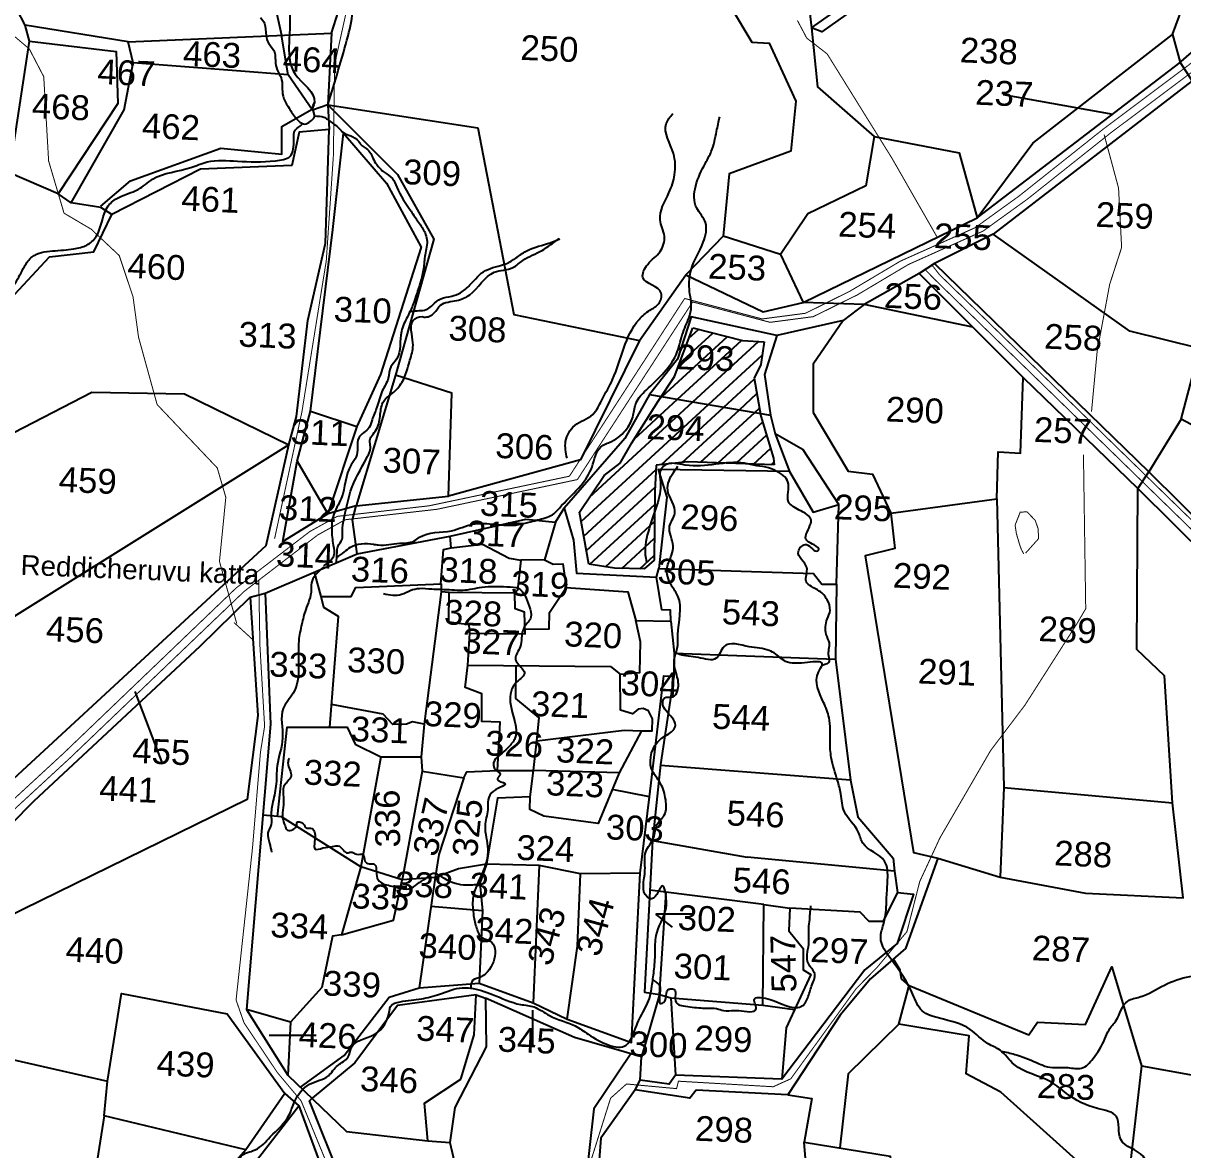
# Model space of a CAD drawing. Header units: feet. Extents: x 791111 to 796227, y 1559709 to 1567976.
# Drawn here: x 792206 to 793372, y 1564862 to 1565995 of the extents above; entities that cross this region are included whole.
import ezdxf
from ezdxf.enums import TextEntityAlignment as Align

# ---------------------------------------------------------------- set-up
doc = ezdxf.new("R2010")
doc.units = ezdxf.units.FT
doc.header["$LTSCALE"] = 15
doc.header["$MEASUREMENT"] = 0
doc.linetypes.add('HIDDEN2', pattern=[0.1875, 0.125, -0.0625])
for name, color, linetype in [('PLOT', 7, 'Continuous'), ('PLOT NO', 7, 'Continuous'), ('ROADS', 6, 'Continuous'), ('TANKS-STREAM', 4, 'Continuous'), ('TEXT', 1, 'Continuous'), ('text2', 7, 'Continuous')]:
    doc.layers.add(name, color=color, linetype=linetype)
doc.styles.get("Standard").update_dxf_attribs({"font": 'arial.ttf'})
doc.linetypes.add('DOTS', pattern='A,1e-06,-3,["●",Standard,S=3,R=0,X=-1.25,Y=-1.25],-3', length=6.000001)
pattern_1 = [(42.62810166, (-62216.426, 37705.838), (-8.44596233, 9.17587836), [])]

msp = doc.modelspace()

# ---------------------------------------------------------------- hatches: boundary and pattern name
at = {"layer": 'TANKS-STREAM', "lineweight": -2}
h = msp.add_hatch(dxfattribs=at)
h.set_pattern_fill('ANSI31', color=256, scale=99.769662, angle=-2.3719, style=0)
h.set_pattern_definition(pattern_1)
h.paths.add_polyline_path([(792947.2, 1565602.8), (792941, 1565638), (792947.6, 1565651.9), (792951.1, 1565674.6), (792929.2, 1565675.9), (792879.3, 1565688.7), (792860.9, 1565639.7), (792847.5, 1565619.7)])
h = msp.add_hatch(dxfattribs=at)
h.set_pattern_fill('ANSI31', color=256, scale=99.769662, angle=-2.3719, style=0)
h.set_pattern_definition(pattern_1)
edge = h.paths.add_edge_path()
edge.add_line((792841.1, 1565524.4), (792842.6, 1565550.6))
edge.add_line((792842.6, 1565550.6), (792853.8, 1565551.8))
edge.add_spline(control_points=[(792853.8, 1565551.8), (792853.9, 1565551.8), (792854, 1565551.9), (792854.1, 1565551.9)], knot_values=[370.323112, 370.323112, 370.323112, 370.323112, 370.71138, 370.71138, 370.71138, 370.71138], degree=3, periodic=0)
edge.add_spline(control_points=[(792854.1, 1565551.9), (792854.4, 1565552), (792854.7, 1565552.1), (792855, 1565552.1)], knot_values=[369.387477, 369.387477, 369.387477, 369.387477, 370.323112, 370.323112, 370.323112, 370.323112], degree=3, periodic=0)
edge.add_spline(control_points=[(792855, 1565552.1), (792855.3, 1565552.2), (792855.6, 1565552.2), (792855.9, 1565552.3)], knot_values=[368.467844, 368.467844, 368.467844, 368.467844, 369.387477, 369.387477, 369.387477, 369.387477], degree=3, periodic=0)
edge.add_spline(control_points=[(792855.9, 1565552.3), (792856.1, 1565552.3), (792856.4, 1565552.4), (792856.7, 1565552.4)], knot_values=[367.531423, 367.531423, 367.531423, 367.531423, 368.467844, 368.467844, 368.467844, 368.467844], degree=3, periodic=0)
edge.add_spline(control_points=[(792856.7, 1565552.4), (792857.5, 1565552.5), (792858.3, 1565552.5), (792859, 1565552.5)], knot_values=[365.207232, 365.207232, 365.207232, 365.207232, 367.531423, 367.531423, 367.531423, 367.531423], degree=3, periodic=0)
edge.add_spline(control_points=[(792859, 1565552.5), (792859.4, 1565552.5), (792859.7, 1565552.5), (792860.1, 1565552.5)], knot_values=[364.181512, 364.181512, 364.181512, 364.181512, 365.207232, 365.207232, 365.207232, 365.207232], degree=3, periodic=0)
edge.add_line((792860.1, 1565552.5), (792874.2, 1565554))
edge.add_line((792874.2, 1565554), (792911, 1565552.7))
edge.add_spline(control_points=[(792911, 1565552.7), (792912.4, 1565552.8), (792913.9, 1565553), (792915.4, 1565553.1)], knot_values=[309.836848, 309.836848, 309.836848, 309.836848, 314.421191, 314.421191, 314.421191, 314.421191], degree=3, periodic=0)
edge.add_spline(control_points=[(792915.4, 1565553.1), (792917.2, 1565553.2), (792919, 1565553.3), (792920.9, 1565553.3)], knot_values=[304.211392, 304.211392, 304.211392, 304.211392, 309.836848, 309.836848, 309.836848, 309.836848], degree=3, periodic=0)
edge.add_spline(control_points=[(792920.9, 1565553.3), (792922, 1565553.3), (792923.1, 1565553.3), (792924.3, 1565553.3)], knot_values=[300.688526, 300.688526, 300.688526, 300.688526, 304.211392, 304.211392, 304.211392, 304.211392], degree=3, periodic=0)
edge.add_spline(control_points=[(792924.3, 1565553.3), (792925.5, 1565553.2), (792926.7, 1565553.2), (792928, 1565553)], knot_values=[296.838494, 296.838494, 296.838494, 296.838494, 300.688526, 300.688526, 300.688526, 300.688526], degree=3, periodic=0)
edge.add_spline(control_points=[(792928, 1565553), (792929.1, 1565552.9), (792930.7, 1565552.7), (792932.3, 1565552.4), (792932.9, 1565552.3)], knot_values=[291.779407, 291.779407, 291.779407, 291.779407, 295.111895, 296.838494, 296.838494, 296.838494, 296.838494], degree=3, periodic=0)
edge.add_spline(control_points=[(792932.9, 1565552.3), (792933.8, 1565552.2), (792934.8, 1565552), (792935.8, 1565551.8)], knot_values=[288.794371, 288.794371, 288.794371, 288.794371, 291.779407, 291.779407, 291.779407, 291.779407], degree=3, periodic=0)
edge.add_line((792935.8, 1565551.8), (792961.1, 1565550.8))
edge.add_line((792961.1, 1565550.8), (792960.5, 1565557.7))
edge.add_line((792960.5, 1565557.7), (792947.6, 1565600))
edge.add_line((792947.6, 1565600), (792947.2, 1565602.8))
edge.add_line((792947.2, 1565602.8), (792847.5, 1565619.7))
edge.add_line((792847.5, 1565619.7), (792844.3, 1565615))
edge.add_line((792844.3, 1565615), (792818, 1565573.1))
edge.add_line((792818, 1565573.1), (792806.4, 1565552.5))
edge.add_line((792806.4, 1565552.5), (792790, 1565540.2))
edge.add_line((792790, 1565540.2), (792765.2, 1565503.4))
edge.add_line((792765.2, 1565503.4), (792774.7, 1565451.1))
edge.add_line((792774.7, 1565451.1), (792800.4, 1565447))
edge.add_line((792800.4, 1565447), (792830.5, 1565446.2))
edge.add_line((792830.5, 1565446.2), (792840.3, 1565454.9))
edge.add_line((792840.3, 1565454.9), (792841.1, 1565524.4))

# ---------------------------------------------------------------- linework, layer by layer
at = {"layer": 'PLOT', "lineweight": -2}
for points in [[(792111.3, 1565654.1), (792153.7, 1565675.6), (792232.4, 1565760.1), (792276.9, 1565765.1), (792295, 1565802.8), (792284, 1565809.9), (792254.3, 1565814.5), (792241.2, 1565823.7), (792192.3, 1565844.7), (792212.2, 1565977), (792207.9, 1565993.2), (792191, 1566025.6), (792177.4, 1566191.2), (792238.8, 1566185.9), (792239.4, 1566200.4), (792191.2, 1566215.6), (792155, 1566206.4), (792125.5, 1566296.1), (792125.3, 1566380.5), (792183.7, 1566446.9)], [(793368.1, 1565954.7), (793534.5, 1566099.9), (793645.1, 1566199.2), (793552.6, 1566209.5)], [(792922.6, 1566193.5), (792918.1, 1566010.5), (792938.5, 1565976.3), (792956.1, 1565975.2), (792983, 1565916.8), (792978, 1565866.4), (792915.9, 1565843.7), (792909.7, 1565781), (792872.1, 1565742)], [(792401.2, 1566168.3), (792431.9, 1566115.5), (792444.4, 1566078.4), (792465.6, 1565983.1)], [(792975.6, 1566149.2), (792976.3, 1566064.7), (792990, 1566064.9), (792998.7, 1565990.7), (793100.8, 1566062.8), (793153.6, 1566104), (793149.1, 1566141.3)], [(792516, 1565985.2), (792551.1, 1566096.3), (792528.7, 1566079.4), (792444.4, 1566078.4)], [(793361.8, 1565983.7), (793371.7, 1566011.1), (793353, 1566099.4), (793124.1, 1566068.3), (793009, 1565986.5), (792998.7, 1565990.7)], [(792254.3, 1565814.5), (792307.6, 1565907.9), (792316.5, 1565955.2), (792311.5, 1565976.5), (792207.9, 1565993.2)], [(792998.7, 1565990.7), (793004.7, 1565931.3), (793061.5, 1565881.2), (793147, 1565864.7), (793165.3, 1565799.3)], [(792311.5, 1565976.5), (792516, 1565985.2), (792512.2, 1565913), (792513.7, 1565888.4)], [(792472.3, 1565943.4), (792465.6, 1565983.1)], [(793165.3, 1565799.3), (793221.2, 1565874.5), (793361.8, 1565983.7), (793369.4, 1565955.7)], [(792212.2, 1565977), (792299.3, 1565966.7), (792301, 1565914.4), (792241.2, 1565823.7)], [(792512.2, 1565913), (792496.9, 1565907.7), (792472.3, 1565943.4), (792316.5, 1565955.2)], [(792825.7, 1565675.9), (792872.1, 1565742), (792950.1, 1565705), (792990.3, 1565714.2), (793165.3, 1565799.3), (793369.4, 1565955.7), (793381.4, 1565937.4)], [(793381.4, 1565937.4), (793181.2, 1565783.1), (793122.3, 1565753.4), (793338, 1565543.9), (793495.3, 1565388), (793587.2, 1565299.1), (793691.5, 1565190.2), (793718.7, 1565162.6), (793879.4, 1565004.4), (793930.9, 1564957.6), (793937.9, 1565006.7), (793718.7, 1565162.6), (793784, 1565345.8), (793891.4, 1565194), (793906.6, 1565135), (793937.9, 1565006.7)], [(792283.9, 1565811.3), (792314, 1565836.8), (792404.7, 1565869.4), (792466, 1565863.5), (792466, 1565891.4), (792495.8, 1565908.3)], [(792512.2, 1565913), (792663, 1565889.9), (792699.2, 1565702.2), (792825.7, 1565675.9), (792766.3, 1565556.1), (792633.7, 1565519.3), (792637, 1565623.1), (792580.3, 1565641), (792540.6, 1565509.7), (792633.7, 1565519.3)], [(792512.2, 1565913), (792582.2, 1565842.9), (792618.7, 1565777.9), (792580.3, 1565641)], [(792143.1, 1565186.6), (792394.5, 1565418.5), (792450.2, 1565469.7), (792472.9, 1565571), (792480.7, 1565599.5), (792492.2, 1565696.1), (792509.9, 1565774.1), (792513.7, 1565888.4), (792483.4, 1565885.5), (792476.1, 1565852), (792384.2, 1565848.5), (792295, 1565802.8)], [(792494.7, 1565604.9), (792517.4, 1565787.7), (792528.1, 1565884.5), (792571.3, 1565834.2), (792606, 1565769.8), (792565.3, 1565641.7), (792541.5, 1565589.6)], [(793061.5, 1565881.2), (793053.3, 1565831.7), (792994.9, 1565803.6), (792967.3, 1565762.7), (792909.7, 1565781)], [(793370.2, 1565596.8), (793389, 1565667.9), (793318.8, 1565685.4), (793181.2, 1565783.1)], [(792967.3, 1565762.7), (792990.3, 1565714.2)], [(793122.3, 1565753.4), (793107, 1565743.5), (793051.7, 1565712.2), (792990.3, 1565714.2)], [(793107, 1565743.5), (793161, 1565689.4), (793051.7, 1565712.2)], [(793051.7, 1565712.2), (793030.5, 1565696), (793000.4, 1565652.2), (793000.4, 1565603.5), (793035.5, 1565544.5), (793060, 1565541.5), (793078.5, 1565502.2), (793185.1, 1565516.9), (793186.4, 1565564), (793208.8, 1565562.8), (793211.6, 1565638.8), (793161, 1565689.4)], [(792963.9, 1565681.1), (792877.7, 1565699.7), (792863.9, 1565657.4), (792835.7, 1565621.7), (792957.5, 1565601)], [(793030.5, 1565696), (792963.9, 1565681.1), (792951.3, 1565641.9), (792957.5, 1565601), (792962, 1565582), (792976.5, 1565544.3), (793000.3, 1565503.4), (793026.2, 1565511.1), (792990.3, 1565566), (792962, 1565582)], [(793211.6, 1565638.8), (793326.7, 1565527.2), (793575.8, 1565280.2), (793718.3, 1565133.3), (793910.3, 1564955.3), (793924.7, 1564921.9), (793930.9, 1564957.6)], [(792176.7, 1565573.5), (792274.9, 1565624), (792368, 1565622.4), (792472.9, 1565571), (792164.3, 1565378.4)], [(792835.7, 1565621.7), (792810.9, 1565577.4), (792750, 1565507.4), (792759.2, 1565475.2), (792762.3, 1565442), (792842.7, 1565437.9), (792845, 1565446.5), (793000.6, 1565441.6), (793008.9, 1565431), (793023.9, 1565430.8), (793026.2, 1565511.1)], [(792481.5, 1565554.6), (792494.7, 1565604.9), (792541.5, 1565589.6), (792512.3, 1565501.5)], [(793596.2, 1565476.2), (793370.2, 1565596.8), (793338, 1565543.9)], [(792540.6, 1565509.7), (792512.3, 1565501.5), (792466.9, 1565473.7), (792481.5, 1565554.6), (792512.3, 1565501.5)], [(792976.5, 1565544.3), (792844.5, 1565546.4), (792853, 1565518.5), (792845, 1565446.5)], [(793125.8, 1565155.1), (793188.5, 1565136.2), (793274, 1565120.1), (793372.4, 1565115.2), (793361.8, 1565211), (793353.7, 1565338.7), (793325.8, 1565365.1), (793326.7, 1565527.2), (793338, 1565543.9)], [(793185.1, 1565516.9), (793192.2, 1565226.3), (793361.8, 1565211)], [(792449.4, 1565421.7), (792541.6, 1565461.4), (792537, 1565495.7), (792540.6, 1565509.7)], [(792541.6, 1565461.4), (792635.3, 1565479.1), (792711.3, 1565496.2), (792741.3, 1565493.2), (792750, 1565507.4)], [(793078.5, 1565502.2), (793082.5, 1565466.9), (793052.7, 1565459.3), (793101.2, 1565160.9), (793125.8, 1565155.1), (793093.3, 1565064.5), (793058.1, 1565033.8), (793027.6, 1564997.4), (792974.7, 1564917.2), (792882.8, 1564921.8), (792876.3, 1564913.8), (792821.2, 1564922.2), (792826.5, 1564931.8)], [(792741.3, 1565493.2), (792730.3, 1565455.4), (792706.2, 1565455.1)], [(792626, 1565431.3), (792628.7, 1565465.8), (792636.3, 1565467.5), (792635.3, 1565479.1)], [(792636.3, 1565467.5), (792667.8, 1565471.3), (792694.5, 1565456.9), (792706.2, 1565455.1), (792703.1, 1565425), (792700.3, 1565421.9), (792634.3, 1565422.5)], [(792730.3, 1565455.4), (792738.8, 1565451.1), (792748.6, 1565451.2), (792751.8, 1565427.5), (792813.9, 1565423.3), (792821.9, 1565394.3), (792857.1, 1565393.8), (792856.8, 1565404.8), (792848, 1565405), (792842.7, 1565437.9)], [(792461.6, 1565197.3), (792471.4, 1565287.1), (792514.2, 1565287.2), (792523.1, 1565398.5), (792508.4, 1565407.3), (792505.4, 1565418.6), (792498.9, 1565443)], [(792505.4, 1565418.6), (792535.7, 1565418.5), (792540.5, 1565427.6), (792626.2, 1565431.3), (792626.3, 1565423.1)], [(793023.9, 1565430.8), (793022.9, 1565355.6), (793037.7, 1565233.6), (793045.2, 1565196.9), (793080.8, 1565155.3), (793082.2, 1565142.3), (793085.2, 1565120.8), (793101.2, 1565118.9), (793084.8, 1565069.5), (793052.1, 1565043), (792968.8, 1564933.1), (792861.8, 1564937), (792855.4, 1564928), (792826.5, 1564931.8), (792827.6, 1564955.4)], [(792434.1, 1565417.8), (792441.9, 1565298.7), (792431.2, 1565214.3), (792136.1, 1565069.9), (792145.6, 1565140.7)], [(792145.6, 1565140.7), (792216.9, 1565213.1), (792383.8, 1565368.5), (792434.1, 1565417.8), (792449.4, 1565421.7), (792454.6, 1565290.1), (792430.6, 1565003.1), (792472.2, 1564937.1), (792530.9, 1564880.3), (792612.9, 1564870.8), (792634.8, 1564869.1), (792640.7, 1564844.9)], [(792649.1, 1565236), (792652.1, 1565242), (792683, 1565243.3), (792685.5, 1565292.2), (792667.1, 1565292.6), (792667.1, 1565320.7), (792650.4, 1565327), (792653.2, 1565349.3), (792655.1, 1565381.7), (792654.5, 1565389.9), (792634, 1565392.6), (792634.3, 1565422.5), (792626.3, 1565423.1), (792609.2, 1565290), (792597.3, 1565292.5), (792591.3, 1565289.9), (792577.5, 1565289.6), (792567.8, 1565300), (792516, 1565310)], [(792655.1, 1565381.7), (792710.6, 1565380.9), (792710, 1565402.8), (792700.6, 1565406.2), (792700.3, 1565421.9)], [(792710.5, 1565385.5), (792734.7, 1565385.9), (792735.2, 1565402.3), (792751.8, 1565427.5)], [(792653.2, 1565349.3), (792796.4, 1565348), (792806.2, 1565340.4), (792825.9, 1565341.9), (792826.7, 1565372.9), (792821.9, 1565394.3)], [(792857.1, 1565393.8), (792860.6, 1565361.6), (792860.3, 1565338.2)], [(792860.6, 1565361.6), (793022.9, 1565355.6)], [(792683, 1565243.3), (792719.1, 1565243.6), (792722.3, 1565273.4), (792724.8, 1565296.4), (792701.4, 1565315.8), (792701.7, 1565348.9)], [(792835.8, 1565217), (792850.2, 1565338.6), (792860.3, 1565338.2), (792846.9, 1565249.5), (792838.9, 1565172.9), (792830.6, 1565020.6), (792845.7, 1565018.2), (792827.6, 1564955.4), (792760.3, 1564975), (792670.7, 1565014.3), (792671.4, 1564965.5), (792639.9, 1564904.6), (792634.8, 1564869.1)], [(792722.3, 1565273.4), (792810.4, 1565283.9), (792827.6, 1565283.2), (792838.5, 1565283.5), (792838.6, 1565295.4), (792834.8, 1565303.4), (792829.3, 1565305.9), (792824.5, 1565305.2), (792818.6, 1565300.6), (792806.5, 1565304.1), (792806.2, 1565340.4)], [(792318.2, 1565322.8), (792346.1, 1565249.7)], [(792609.2, 1565290), (792606.1, 1565257.3)], [(792514.2, 1565287.2), (792531.6, 1565287.1), (792539.7, 1565270), (792565.7, 1565257.2), (792545.5, 1565146.6)], [(792827.6, 1565283.2), (792805.1, 1565241.2), (792719.1, 1565243.6)], [(792565.7, 1565257.2), (792606.1, 1565257.3), (792607.1, 1565242.9), (792587, 1565133.3)], [(792607.1, 1565242.9), (792649.1, 1565236), (792623.8, 1565158.8), (792620.2, 1565135.9)], [(792805.1, 1565241.2), (792784, 1565190.1), (792729.4, 1565197.6), (792715.3, 1565204.1), (792715.8, 1565217), (792719.1, 1565243.6)], [(793037.7, 1565233.6), (792846.8, 1565248.4)], [(792826.5, 1565140.2), (792835.8, 1565217), (792798.1, 1565224.3)], [(793192.2, 1565226.3), (793188.5, 1565136.2)], [(792715.8, 1565217), (792683, 1565215.6), (792671.9, 1565149.3)], [(792484.8, 1564924.9), (792528.6, 1564956.8), (792574.1, 1565015.5), (792604, 1565024.8), (792664.4, 1565029.4), (792718.6, 1565009.8), (792752.8, 1564993.3), (792817.5, 1564969.8), (792826.5, 1565140.2), (792766.2, 1565139.5), (792724.9, 1565147.9), (792671.9, 1565149.3), (792643.8, 1565144.5), (792620.2, 1565135.9), (792587, 1565133.3), (792545.5, 1565146.6), (792465.7, 1565196.9), (792446.9, 1565198.5)], [(792838.9, 1565172.9), (792933.8, 1565156.2)], [(792671.9, 1565149.3), (792665.2, 1565130.1), (792667.7, 1565102.4), (792615.9, 1565106.6)], [(793082.2, 1565142.3), (792933.8, 1565156.2)], [(792545.5, 1565146.6), (792526.1, 1565078.2), (792517.1, 1565076.7), (792506.2, 1565025), (792474.8, 1564990.2), (792430.6, 1565003.1)], [(792724.9, 1565147.9), (792718.6, 1565009.8)], [(792752.8, 1564993.3), (792763.2, 1565066.6), (792766.2, 1565139.5)], [(792526.1, 1565078.2), (792578.4, 1565093), (792587, 1565133.3)], [(792620.2, 1565135.9), (792604, 1565024.8)], [(792950.8, 1565108.8), (792836.2, 1565123.2)], [(792845.7, 1565018.2), (792852.6, 1565121.1)], [(793085.2, 1565120.8), (793070.2, 1565091.7), (793056.7, 1565091.6), (793047.5, 1565101), (792976.8, 1565104.9), (792975.8, 1565082), (792990.1, 1565064.5), (792990.4, 1565043), (792998.1, 1565038.3), (792973, 1564984.5), (792968.8, 1564933.1)], [(792949.8, 1565007.4), (792950.8, 1565108.8), (792976.8, 1565104.9)], [(792667.7, 1565102.4), (792664.4, 1565029.4)], [(792974.7, 1564917.2), (792999.1, 1564913.4), (792991.3, 1564869.4), (793077.6, 1564855.6), (793084.1, 1564804.1), (793092.7, 1564803.4), (793139.2, 1564732.7), (793332.7, 1564503), (793341.7, 1564452.4), (793430.5, 1564447.5), (793454.9, 1564610.3), (793457.5, 1564653.4), (793383.9, 1564677.3), (793375.6, 1564764.7), (793317.2, 1564830.1), (793291.3, 1564828.1), (793188.9, 1564919.7), (793154.3, 1564938.4), (793157.2, 1564976.6), (793086.5, 1564988.2), (793096.7, 1565027), (793089.2, 1565034), (793087.9, 1565042.5), (793081.1, 1565053.8)], [(793096.7, 1565027), (793217.1, 1564977.7), (793225.9, 1564990.4), (793274.1, 1564988.1), (793300.6, 1565045.8), (793330.5, 1564946.2), (793382.6, 1564936.9)], [(792131.5, 1564967.1), (792290.8, 1564931), (792304.8, 1565019.2), (792411.1, 1564998.7), (792469, 1564918.4), (792429.7, 1564861.9), (792287.5, 1564896), (792290.8, 1564931)], [(792661.3, 1565017.8), (792582.2, 1565007.2), (792539.4, 1564949.5), (792496.4, 1564913.7)], [(792612.9, 1564870.8), (792609.4, 1564908.9), (792646, 1564933), (792659.4, 1564977.5), (792661.3, 1565017.8), (792670.7, 1565014.3)], [(792845.7, 1565018.2), (792857.2, 1565014.8), (792861.8, 1564937)], [(792857.2, 1565014.8), (792949.8, 1565007.4), (792981.7, 1565003.1)], [(792474.8, 1564990.2), (792472.2, 1564937.1)], [(793086.5, 1564988.2), (793035.5, 1564938.4), (793027, 1564863.7)], [(792817.1, 1564958.5), (792779.7, 1564903.1), (792766.5, 1564783.3), (792762.6, 1564711.5)], [(793330.5, 1564946.2), (793317.2, 1564830.1)], [(792469, 1564918.4), (792483, 1564906.2), (792516.3, 1564815.8), (792546.6, 1564695.5), (792554.2, 1564696.4)], [(792821.2, 1564922.2), (792786.9, 1564873.7), (792781.6, 1564808.3), (792774.1, 1564754.6), (792787.6, 1564698.8), (792780.1, 1564593.2), (792776.2, 1564546.3), (792761.1, 1564432.4), (792772.3, 1564387.4), (792738.5, 1564409.8)], [(792411.9, 1564670.5), (792433.6, 1564842), (792483, 1564906.2)], [(792649.6, 1564610.6), (792659.9, 1564693.8), (792554.2, 1564696.4), (792526.5, 1564829.9), (792493.9, 1564911.1), (792496.4, 1564913.7)], [(792287.5, 1564896), (792266.2, 1564762.3)], [(792429.7, 1564861.9), (792414.1, 1564843.7), (792382.2, 1564666.7)], [(792787.6, 1564698.8), (793008, 1564667.5), (792991.3, 1564869.4)]]:
    msp.add_lwpolyline(points, dxfattribs=at)
at = {"layer": 'PLOT', "linetype": 'Continuous', "lineweight": -2}
for points in [[(793191.3, 1565923.6), (793301.6, 1565903.8)], [(792858.8, 1565085.9), (792842.2, 1565099)]]:
    msp.add_lwpolyline(points, dxfattribs=at)
at = {"layer": 'ROADS', "linetype": 'DOTS', "lineweight": -2, "ltscale": 0.15, "const_width": 1}
for points in [[(792801.6, 1566513.1), (792794.1, 1566443.8), (792755.5, 1566362.8), (792729, 1566321.9), (792592.1, 1566131.9), (792550.6, 1566054.3), (792535.6, 1566028.4), (792519, 1565953.2), (792517.9, 1565862.6), (792510.7, 1565756.1), (792486.2, 1565604.2), (792458.7, 1565476.5)], [(792984.5, 1565997.9), (792993.8, 1565980.3), (793014.4, 1565964.3), (793079.7, 1565859.1), (793124.8, 1565780.3)], [(793272.1, 1565561.3), (793274.4, 1565406.2), (793266, 1565391.9), (793213.4, 1565309.4), (793178.8, 1565263.6), (793127.8, 1565175.7), (793107.5, 1565131.8), (793094.6, 1565081.3), (793064, 1565044.7), (793043.7, 1565024.2), (792977.8, 1564933.3), (792960.1, 1564925.3), (792864.8, 1564930.9), (792863, 1564923.4), (792812.6, 1564928.1), (792796.6, 1564913.8), (792777.4, 1564852.8), (792770.1, 1564763.7), (792769.9, 1564685.9), (792761.7, 1564531.2), (792747.5, 1564421.5), (792741.6, 1564394.5), (792745.1, 1564391.2)]]:
    msp.add_lwpolyline(points, dxfattribs=at)
at = {"layer": 'ROADS', "linetype": 'HIDDEN2', "lineweight": -2, "ltscale": 10, "const_width": 1}
for points in [[(791954.9, 1564983.2), (792029.1, 1565043.2), (792096.8, 1565108.2), (792125.2, 1565148.9), (792245.7, 1565260), (792420, 1565427), (792494.1, 1565483.8), (792521.7, 1565499.1), (792613.9, 1565509.7), (792755.2, 1565539.5), (792871.1, 1565718.3), (792949, 1565697.7), (792992.5, 1565703.4), (793036.9, 1565725.4), (793088.1, 1565755.9), (793163.2, 1565789.5), (793207.7, 1565821.6), (793291.4, 1565888.2), (793378.7, 1565953.7), (793526, 1566084.5)], [(791962.9, 1564979.7), (792037.1, 1565039.8), (792104.7, 1565104.8), (792133.2, 1565145.5), (792253.6, 1565256.6), (792428, 1565423.5), (792502.1, 1565480.4), (792529.7, 1565495.7), (792621.9, 1565506.2), (792763.2, 1565536.1), (792879.1, 1565714.8), (792957, 1565694.3), (793000.4, 1565700), (793044.9, 1565722), (793096.1, 1565752.5), (793171.2, 1565786.1), (793215.7, 1565818.2), (793299.4, 1565884.8), (793386.7, 1565950.2), (793534, 1566081.1)], [(792420.7, 1565391.2), (792403.3, 1565453.8), (792409.7, 1565518.2), (792401.1, 1565547.8), (792340.6, 1565611.6), (792321.9, 1565679.4), (792316.4, 1565719.9), (792302.5, 1565761.5), (792274.3, 1565788), (792247, 1565804.1), (792231.5, 1565856.6), (792226.6, 1565941.4), (792212.1, 1565969.3), (792197.6, 1565981.6)], [(793292.9, 1565883.2), (793307.4, 1565829.4), (793310.5, 1565769.6), (793298.5, 1565732.6), (793285.9, 1565665.2), (793280.2, 1565604.3)], [(794911.1, 1563908.2), (794877.7, 1563939.2), (794736.4, 1564083.2), (794535, 1564289.6), (794381.6, 1564431.6), (794160.4, 1564671.1), (793939.6, 1564923.6), (793924.3, 1564948.1), (793887.8, 1564986.5), (793699.7, 1565161.1), (793475.5, 1565393.6), (793121.6, 1565738.4), (793112.7, 1565747.5)], [(794916.8, 1563912.2), (794883.4, 1563943.1), (794742.1, 1564087.2), (794540.8, 1564293.6), (794387.4, 1564435.6), (794166.1, 1564675), (793945.4, 1564927.5), (793930, 1564952.1), (793893.5, 1564990.5), (793705.5, 1565165.1), (793481.3, 1565397.5), (793127.3, 1565742.3), (793120.1, 1565751.5)], [(793212, 1565461.4), (793209.6, 1565466), (793208.2, 1565469.8), (793204.6, 1565482), (793203.4, 1565490.3), (793208.5, 1565503.3), (793215.3, 1565503.7), (793223.6, 1565495.1), (793226.6, 1565486.4), (793226.9, 1565476.6), (793213.9, 1565462.1)], [(792442.8, 1565434.9), (792444, 1565368.6), (792448.7, 1565287.9), (792444.5, 1565261.8), (792436.6, 1565166.4), (792420, 1565012.6), (792428, 1564989.6), (792461.6, 1564939.5), (792485.4, 1564911.1), (792524.9, 1564815), (792545.3, 1564716.3), (792550.7, 1564690.6), (792541.4, 1564663.8), (792531.9, 1564614.7), (792524.3, 1564575.5), (792549.3, 1564536.1), (792599.3, 1564472.3)], [(792417.9, 1565392.3), (792436.1, 1565375.7)]]:
    msp.add_lwpolyline(points, dxfattribs=at)
at = {"layer": 'TANKS-STREAM', "lineweight": -2}
for p, q in [((792860.9, 1565639.7), (792879.3, 1565688.7)), ((792879.3, 1565688.7), (792929.2, 1565675.9)), ((792929.2, 1565675.9), (792951.1, 1565674.6)), ((792951.1, 1565674.6), (792947.6, 1565651.9)), ((792947.6, 1565651.9), (792941, 1565638)), ((792844.3, 1565615), (792860.9, 1565639.7)), ((792941, 1565638), (792947.6, 1565600)), ((792818, 1565573.1), (792844.3, 1565615)), ((792947.6, 1565600), (792960.5, 1565557.7)), ((792806.4, 1565552.5), (792818, 1565573.1)), ((792960.5, 1565557.7), (792961.1, 1565550.8)), ((792790, 1565540.2), (792806.4, 1565552.5)), ((792842.6, 1565550.6), (792841.1, 1565524.4)), ((792874.2, 1565554), (792842.6, 1565550.6)), ((792961.1, 1565550.8), (792874.2, 1565554)), ((792765.2, 1565503.4), (792790, 1565540.2)), ((792841.1, 1565524.4), (792840.3, 1565454.9)), ((792774.7, 1565451.1), (792765.2, 1565503.4)), ((792840.3, 1565454.9), (792830.5, 1565446.2)), ((792800.4, 1565447), (792774.7, 1565451.1)), ((792830.5, 1565446.2), (792800.4, 1565447))]:
    msp.add_line(p, q, dxfattribs=at)
for points in [[(792299.9, 1566349.1), (792295, 1566342.6), (792294, 1566334.9), (792288.6, 1566316.4), (792283.3, 1566289.4), (792282.2, 1566280.9), (792274.2, 1566267.5), (792270.5, 1566255.3), (792269.4, 1566228.1), (792259.5, 1566220.4), (792260.8, 1566190.3), (792260.4, 1566182.5), (792267, 1566178.7), (792275.2, 1566172), (792291.6, 1566173.1), (792305.2, 1566169.4), (792317.8, 1566166), (792331.2, 1566164.8), (792342.1, 1566163.6), (792365.4, 1566162.3), (792373.6, 1566161.9), (792385.9, 1566160.7), (792393.9, 1566157.9), (792402.2, 1566161.5), (792415.7, 1566153.5), (792425.9, 1566142.8), (792431.2, 1566135.5), (792435.8, 1566126.5), (792441.3, 1566105.4), (792446.5, 1566093.2), (792449.1, 1566079.6), (792462.6, 1566035.5), (792462.1, 1566029.4), (792471.3, 1566015.6), (792474.1, 1566001.2), (792474.1, 1565993.9), (792473.2, 1565972.1), (792479.4, 1565944.1), (792498.7, 1565915.6), (792497.1, 1565910.2)], [(792512.2, 1565913), (792532.6, 1565982.6), (792536.9, 1566010.3), (792538.7, 1566025), (792544.5, 1566029.7), (792550.9, 1566034.4), (792565.5, 1566057.3), (792571.6, 1566074.7)], [(792444.5, 1566001.1), (792448.6, 1565994.9), (792450.1, 1565982.9), (792452.6, 1565975.2), (792457.9, 1565967.8), (792459.8, 1565954.9), (792462.2, 1565946.4), (792465.2, 1565940.3), (792467.2, 1565921.9), (792472.4, 1565911.3), (792479.9, 1565900.2), (792489.2, 1565893.8), (792494.6, 1565896.4), (792498.7, 1565901), (792497.1, 1565910.2), (792498.8, 1565915.4)], [(792498.8, 1565901.9), (792508.4, 1565900.6), (792511.9, 1565898.6), (792516.5, 1565895), (792523.1, 1565889.8), (792528.2, 1565885), (792535.3, 1565882), (792543.3, 1565876.2), (792546.7, 1565871.8), (792550.9, 1565869.1), (792555.5, 1565864.1), (792557.6, 1565859.3), (792561.4, 1565853), (792568.8, 1565845.4), (792577.2, 1565839), (792581.6, 1565830.4), (792595.9, 1565806), (792603.5, 1565795.1), (792610, 1565784.3), (792611.9, 1565777.7), (792610.1, 1565762.2), (792608.5, 1565748.1), (792605.4, 1565734.8), (792600.8, 1565720.5), (792597.9, 1565712.2), (792592.3, 1565699.8), (792586.2, 1565685.1), (792581.4, 1565657.1), (792575.7, 1565649.4), (792573, 1565637.9), (792567, 1565625.4), (792561.6, 1565608.9), (792556.7, 1565596.1), (792553.9, 1565588.6), (792543.3, 1565578.1), (792542.1, 1565568), (792540.7, 1565559), (792535.6, 1565550.8), (792525.8, 1565517.2), (792517.5, 1565499.1), (792516.2, 1565486), (792517.7, 1565470), (792518, 1565459.1), (792513, 1565453.1), (792507.8, 1565449.4)], [(792520.8, 1565457.7), (792528.9, 1565463.4), (792535.1, 1565468.1), (792558.1, 1565471.1), (792563, 1565470.4), (792584.4, 1565472), (792598.9, 1565474.3), (792604.5, 1565478.1), (792636.6, 1565484.7), (792658.2, 1565491.2), (792677.1, 1565491.4), (792701.4, 1565490.4), (792723, 1565495.5), (792738.1, 1565500.8), (792747.4, 1565509.9), (792766.7, 1565530.1), (792778, 1565549), (792786.7, 1565569), (792797.4, 1565574.5), (792813.3, 1565587.7), (792819.3, 1565600.8), (792822.4, 1565613.6), (792832.3, 1565626.1), (792863.7, 1565664.5), (792869.5, 1565684.1), (792876.2, 1565701.5), (792877.5, 1565707.4), (792875.8, 1565727.8), (792877.6, 1565747), (792889.7, 1565774.8), (792892, 1565794.6), (792883.2, 1565809.3), (792892, 1565854.5), (792897.9, 1565866.2), (792903.2, 1565886.3), (792906.3, 1565901)], [(792752.8, 1565557.5), (792751.4, 1565574.5), (792760.5, 1565590.4), (792778.7, 1565601.7), (792787.8, 1565616.1), (792798.6, 1565636.9), (792825.2, 1565697.1), (792836.2, 1565706.5), (792845, 1565713.2), (792847.6, 1565723.7), (792829.1, 1565739.4), (792833.9, 1565752.6), (792846.5, 1565765.5), (792850.7, 1565780.9), (792846.4, 1565797.4), (792855.3, 1565824.6), (792861, 1565842.8), (792859.8, 1565864), (792852.5, 1565894), (792859.3, 1565904.4)], [(791987, 1565010.8), (791986.3, 1565019.2), (791987.1, 1565027.7), (791988.7, 1565041.3), (791990, 1565047.8), (791984.9, 1565058.4), (791982.4, 1565065.8), (791981.5, 1565074.7), (791976.3, 1565084.2), (791971.6, 1565092.3), (791968, 1565110.5), (791962.5, 1565116.8), (791956.9, 1565122.1), (791952.8, 1565134.1), (791949.9, 1565147.7), (791952.4, 1565167), (791947.7, 1565180.3), (791949.9, 1565214.9), (791950.7, 1565230), (791956, 1565242.2), (791960.9, 1565256.6), (791962.4, 1565267.1), (791967.7, 1565278.8), (791968.2, 1565290.4), (791970.8, 1565310.8), (791972.9, 1565324.5), (791974.1, 1565340.7), (791976.8, 1565352.4), (791982.2, 1565360.8), (791984.6, 1565376.3), (791992.4, 1565392.9), (791990.9, 1565417), (791992.2, 1565450.3), (791987.9, 1565475), (791991.3, 1565487.7), (792005.8, 1565503.3), (792016.2, 1565516.8), (792025.9, 1565523.7), (792045.3, 1565528.4), (792055.1, 1565538.1), (792072.9, 1565540.7), (792085.7, 1565568.1), (792094.4, 1565589.2), (792113.3, 1565587.2), (792123.9, 1565586.5), (792134.7, 1565585), (792144.3, 1565584.1), (792153.2, 1565584.3), (792160.5, 1565584), (792163.3, 1565596.2), (792157.4, 1565611.9), (792151.7, 1565640.3), (792149.5, 1565655.6), (792145.3, 1565668.6), (792147.4, 1565677.1), (792159.2, 1565692.1), (792172.9, 1565700.8), (792180.7, 1565711.6), (792197.9, 1565733.8), (792207.2, 1565750.4), (792214.9, 1565760.2), (792235.4, 1565766.1), (792257, 1565768.3), (792269.8, 1565772), (792279.2, 1565780.5), (792291.5, 1565811.5), (792301.5, 1565819.7), (792321.5, 1565828), (792336.1, 1565838.2), (792374.5, 1565850), (792390.9, 1565855.6), (792421.3, 1565856.4), (792459.5, 1565856.8), (792474.3, 1565861.4), (792478, 1565877.7), (792479.5, 1565887.7), (792486.3, 1565893.7), (792486.7, 1565894.2)], [(792520.9, 1565451.9), (792521.6, 1565462.9), (792522.5, 1565469), (792526.7, 1565476), (792527, 1565482.4), (792529.8, 1565502.7), (792535.2, 1565524.5), (792551.5, 1565558), (792555, 1565570.8), (792554.4, 1565573.5), (792561.2, 1565586.8), (792565, 1565601.8), (792568.5, 1565615), (792577.2, 1565623), (792586.8, 1565633.9), (792594.8, 1565656.1), (792598, 1565671.2), (792596.6, 1565682.6), (792598.1, 1565696.1), (792607, 1565700), (792609.3, 1565699.6), (792619.2, 1565703.7), (792625.6, 1565711.5), (792642, 1565716.3), (792654.9, 1565721.9), (792679.6, 1565744.7), (792698.3, 1565749.4), (792708.3, 1565756.5), (792727.8, 1565766.7), (792739.5, 1565774.6), (792744.9, 1565778.6)], [(792595.6, 1565705.1), (792598.6, 1565705.7), (792612.6, 1565707.7), (792617.6, 1565711.7), (792626, 1565718.1), (792636.8, 1565720.6), (792645.7, 1565724.1), (792650.7, 1565727.8), (792659.2, 1565736.2), (792666.6, 1565743.6), (792686, 1565751.6), (792692.9, 1565753.9), (792702.6, 1565760), (792712.9, 1565766.6), (792735.9, 1565774.4), (792745.5, 1565778.2)], [(792212.7, 1564057.5), (792215.6, 1564063.6), (792221.4, 1564072.6), (792226, 1564080.9), (792234.2, 1564090.7), (792237, 1564102.5), (792244.4, 1564112.7), (792257.2, 1564131.9), (792262.1, 1564146), (792271.2, 1564152.2), (792276.7, 1564161.3), (792301.6, 1564191.5), (792313, 1564213.1), (792315.1, 1564226.9), (792320.5, 1564235.6), (792326.2, 1564250.5), (792331.2, 1564268.5), (792348.3, 1564290.2), (792357.9, 1564314.6), (792378.8, 1564342.6), (792399.5, 1564345.7), (792421.1, 1564372.2), (792436.3, 1564392.1), (792449, 1564416.8), (792463.3, 1564472.6), (792465.5, 1564488.4), (792460.7, 1564503.3), (792460.3, 1564540.8), (792457.6, 1564568.1), (792436.6, 1564606.3), (792418, 1564632.2), (792404.1, 1564654.5), (792400.6, 1564680.9), (792407.8, 1564704.1), (792409.9, 1564726.5), (792413.8, 1564746.5), (792410.1, 1564760.2), (792419.3, 1564777.6), (792417.5, 1564790.1), (792415.2, 1564799.1), (792427, 1564821), (792425.3, 1564855.8), (792439.1, 1564861.8), (792454.4, 1564874.8), (792473.5, 1564897.2), (792478.7, 1564910.1), (792493.9, 1564927.9), (792512.8, 1564936.4), (792522.2, 1564946.8), (792532.6, 1564955.3), (792535.7, 1564964.5), (792559.5, 1564978.2), (792574.4, 1565002), (792575.4, 1565006.2), (792584.9, 1565010.8), (792606.3, 1565013.8), (792624.7, 1565018.5), (792647.5, 1565024.9), (792655.6, 1565024.5), (792677.8, 1565018.2), (792706.1, 1565008.1), (792719.6, 1565005.6), (792735.1, 1564996.9), (792761, 1564986.5), (792774.2, 1564978.2), (792812.2, 1564967.3), (792822.9, 1564987.2), (792826.7, 1564995.6), (792835.6, 1565014.2), (792838.1, 1565026.5), (792840.2, 1565041.5), (792841.4, 1565060), (792842.5, 1565077.4), (792852.1, 1565103.7), (792852, 1565119.2), (792849.2, 1565127.4), (792837.8, 1565114.3), (792833.6, 1565116.1), (792831.2, 1565142.8), (792832, 1565161.7), (792840, 1565176.1), (792843.2, 1565189.1), (792850.6, 1565198.5), (792852, 1565213.9), (792846.9, 1565230.4), (792837.8, 1565245.1), (792846.4, 1565274.8), (792857.9, 1565282.5), (792861.6, 1565287.3), (792854.1, 1565301.6), (792849.3, 1565309.1), (792850.8, 1565316.4), (792859.4, 1565317.6), (792863.9, 1565323.6), (792863.7, 1565337.2), (792860.6, 1565355.1), (792863.7, 1565366.2), (792864.3, 1565379.8), (792864.3, 1565418.8), (792857.8, 1565429.5), (792853.5, 1565447.5), (792857.9, 1565460.1), (792859.4, 1565469.3), (792856, 1565489.2), (792861.2, 1565502.1), (792854, 1565525.6), (792859.8, 1565543.2), (792864.3, 1565549.6)], [(793009.2, 1565348.8), (793012, 1565350.4), (793016.5, 1565352.3), (793016, 1565358.4), (793016.6, 1565372), (793013.5, 1565380.2), (793014.5, 1565395.8), (793017.3, 1565404.5), (793014.3, 1565415.2), (793006.5, 1565424), (792993.3, 1565433.7), (792993.9, 1565447.6), (792985.4, 1565463.9), (792993.5, 1565470.7), (793005.1, 1565464.5), (793005.8, 1565465.1), (793001.3, 1565470.4), (792992.7, 1565477.5), (792992.8, 1565478.9), (792998.2, 1565495.5), (792986.4, 1565505.5), (792975.5, 1565513.8), (792975, 1565533.8), (792962.5, 1565544.9), (792955.5, 1565547.9), (792943.7, 1565550.1), (792931.2, 1565552.6), (792871.6, 1565550.7), (792851.2, 1565550.5), (792846.9, 1565545.3), (792846.8, 1565533.4), (792843.1, 1565510.4), (792835.3, 1565486.6), (792831.5, 1565460.3), (792832.6, 1565453.5)], [(792508.6, 1565448.5), (792498.4, 1565438.2), (792495.4, 1565429.9), (792495.5, 1565424.9), (792490, 1565405.3), (792486, 1565390.6), (792483, 1565374), (792477.4, 1565321.2), (792467.4, 1565305.8), (792466.8, 1565276.3), (792461.3, 1565248.1), (792460.1, 1565227.6), (792456.6, 1565210), (792455.4, 1565196.6), (792455.4, 1565189.2), (792452.1, 1565180.6), (792453.7, 1565170.4), (792455.6, 1565161.3)], [(792568.2, 1565421.4), (792586.4, 1565420.7), (792595.2, 1565424.6), (792604.4, 1565426.7), (792616.9, 1565426.1), (792626.4, 1565425.7), (792637, 1565425.3), (792648, 1565424.9), (792667.3, 1565427.9), (792692.3, 1565428.3), (792704.2, 1565426.4), (792714.6, 1565408.7), (792716.5, 1565397.6), (792709.8, 1565387.8), (792707, 1565376.4), (792705.7, 1565367.8), (792700.9, 1565356), (792707.6, 1565346.1), (792709.9, 1565342.2), (792702.3, 1565332.5), (792695.7, 1565312.1), (792699.9, 1565274.7), (792692.8, 1565265.9), (792685.8, 1565259.5), (792679.8, 1565253.5), (792681.3, 1565243.8), (792685.5, 1565239.8), (792682.9, 1565234.7), (792690.4, 1565230.5), (792679, 1565222.8), (792673, 1565203.9), (792670.4, 1565187.7), (792673.2, 1565164.4), (792671.8, 1565152), (792665.3, 1565135.5), (792658.2, 1565114.7), (792658.9, 1565097.4), (792661.8, 1565084.8), (792668.1, 1565074.9), (792675.6, 1565071.8), (792666.5, 1565035.9), (792658.2, 1565032.4), (792655.9, 1565024.4)], [(793552.5, 1564293.9), (793557.2, 1564305.5), (793560.5, 1564312.2), (793564.6, 1564319.2), (793568.2, 1564323.2), (793568.7, 1564336.1), (793576.6, 1564344.9), (793588.6, 1564366.8), (793598.2, 1564387.6), (793609.4, 1564401.2), (793614.7, 1564429.4), (793617.6, 1564444.1), (793617.1, 1564449.8), (793607.6, 1564460), (793607.9, 1564467.6), (793612.6, 1564478), (793617.3, 1564482.4), (793635.7, 1564477.5), (793638.1, 1564489.1), (793631.8, 1564501.5), (793626.1, 1564512), (793631.9, 1564531.1), (793643.1, 1564545.5), (793632.4, 1564571.6), (793613.2, 1564586), (793588.9, 1564605.6), (793562.1, 1564627.2), (793546.1, 1564642.9), (793535.1, 1564643.4), (793526.5, 1564645.2), (793520.2, 1564655), (793506, 1564660.9), (793483, 1564674.8), (793469.5, 1564686.9), (793460.2, 1564699.7), (793452.7, 1564711.7), (793434.1, 1564724.8), (793417.1, 1564736.5), (793405.7, 1564751.9), (793400, 1564765.1), (793393.7, 1564776.9), (793384.8, 1564793.1), (793369.4, 1564816.9), (793349.4, 1564832.6), (793339.2, 1564842.6), (793332, 1564855.4), (793309.6, 1564872.2), (793305.2, 1564895.4), (793286.3, 1564903.4), (793255.1, 1564918.6), (793239.2, 1564930.3), (793202.4, 1564947.7), (793188.2, 1564962.1), (793176.3, 1564968.5), (793158.1, 1564983), (793127.3, 1564994.2), (793109.9, 1565001.8), (793100.6, 1565018.1), (793079.5, 1565052.5), (793068.2, 1565075.5), (793071, 1565088.6), (793073.4, 1565101), (793074.2, 1565115.9), (793075.2, 1565133.4), (793072.1, 1565152.3), (793050.3, 1565170.5), (793045.7, 1565181.7), (793031.7, 1565202), (793028.1, 1565219.9), (793024.8, 1565233.5), (793018.5, 1565256.4), (793017.3, 1565273.2), (793016.3, 1565296.4), (793010.7, 1565312), (793005.7, 1565342.5), (793009.4, 1565349.5), (792974.4, 1565352.4), (792962.7, 1565360.6), (792956.1, 1565364.2), (792936, 1565367.9), (792910.5, 1565368), (792902.8, 1565356.3), (792884.6, 1565357.1), (792865.9, 1565360.3), (792860.2, 1565362.9)], [(792473.3, 1565255.7), (792472.1, 1565251), (792475.3, 1565237.8), (792468.1, 1565227.6), (792467.7, 1565216.6), (792467.3, 1565206.2), (792466.8, 1565195.8), (792469.2, 1565187.9), (792471.7, 1565183.5), (792481, 1565188.8), (792481.1, 1565191.1), (792487.5, 1565189.9), (792490.6, 1565185.7), (792495, 1565185.5), (792498.9, 1565181.7), (792499.3, 1565174.9), (792498.7, 1565168.9), (792499.2, 1565164.8), (792507.3, 1565165.5), (792516.8, 1565167.1), (792523.9, 1565167.2), (792532.1, 1565160.6), (792535.1, 1565161.4), (792541.1, 1565159.2), (792547.8, 1565158.9), (792549.6, 1565152.4), (792553.8, 1565149.6), (792558.5, 1565149.4), (792562, 1565135.1), (792564.9, 1565131.3), (792578.5, 1565126.7), (792585.4, 1565124.7), (792596.2, 1565125.3), (792604.2, 1565130.7), (792612.9, 1565136.4), (792617.7, 1565140.2), (792626.3, 1565136.8), (792648.6, 1565128.5), (792663.7, 1565128.9)], [(793189.3, 1564961.2), (793203.1, 1564957.9), (793225, 1564949.6), (793236, 1564945.4), (793256.4, 1564944.6), (793270.2, 1564944), (793281.8, 1564953.7), (793293.7, 1564973.6), (793297.8, 1564982.7), (793304.7, 1564991.7), (793316.6, 1565011.5), (793328.9, 1565015.7), (793353.5, 1565027.6), (793405.7, 1565034.7), (793441.3, 1565021.2), (793458, 1565022.3), (793551.8, 1565024.9), (793560.6, 1565034.8), (793583.3, 1565047.7), (793617.8, 1565050), (793644.6, 1565049.8), (793681.9, 1565053.8), (793719.5, 1565067.1), (793738.9, 1565085.7), (793748, 1565103.9), (793753.3, 1565121.3)], [(792839.5, 1565032.4), (792843.2, 1565030), (792845.9, 1565026.9), (792846.1, 1565019.7), (792845.8, 1565011), (792846, 1565009.3), (792849.8, 1565010), (792852.7, 1565019.5), (792855.1, 1565023.5), (792856.4, 1565023.7), (792860.8, 1565023), (792861.6, 1565016.1), (792863.8, 1565008.8), (792869.5, 1565006.7), (792887.5, 1565004.6), (792893.6, 1565004.3), (792903.2, 1565003.9), (792910.2, 1565002), (792921, 1565002.1), (792925.6, 1565001.9), (792943, 1565003.9), (792941.5, 1565014.1), (792947.3, 1565015), (792981.3, 1565005.1), (792988.2, 1565005.9), (792994.9, 1565014.7), (792998.7, 1565026.6), (793001.9, 1565039.1), (792995.5, 1565049.2), (792995.8, 1565068.4), (792995.9, 1565084.6), (792996.8, 1565093.6), (792997.4, 1565101.3), (792998, 1565107.3)], [(791959.3, 1565007.5), (791962.4, 1565008.1), (791970.4, 1565006.3), (791980.2, 1564991.7), (791988.4, 1564986.4), (791999, 1564965.7), (792007.6, 1564950.4), (792010.7, 1564933), (792016.9, 1564926.3), (792027.9, 1564893.8), (792041.8, 1564888.3), (792055.1, 1564868.8), (792061.4, 1564858.1), (792066.5, 1564849.4), (792071.7, 1564841.2), (792077.6, 1564836), (792087.8, 1564829.5), (792107.6, 1564820.1), (792121.4, 1564814.1), (792136, 1564809.8), (792145.5, 1564802.7), (792156.6, 1564799), (792165.4, 1564795.8), (792174.9, 1564789.6), (792187.8, 1564782.7), (792200.4, 1564775.3), (792216, 1564765.9), (792231.8, 1564753.7), (792243.6, 1564740.2), (792258.6, 1564727.1), (792270.2, 1564718.3), (792279.8, 1564713.6), (792308.6, 1564698.3), (792318.6, 1564688.1), (792330.4, 1564677.2), (792342.6, 1564661.4), (792359, 1564641.7), (792367, 1564627.9), (792368.3, 1564602.6), (792373.2, 1564580.1), (792370.6, 1564504.3), (792369.5, 1564493.9), (792372.3, 1564458.9), (792367.2, 1564437.7), (792364.4, 1564414), (792360.8, 1564401.3), (792360, 1564368.2), (792350.2, 1564338), (792332, 1564296.8), (792326.6, 1564286), (792307.3, 1564247.7), (792296.7, 1564226.8), (792276.8, 1564190.5), (792269.7, 1564166), (792244.4, 1564134.7), (792220.6, 1564096), (792212.6, 1564078.6), (792209.4, 1564062.2), (792221.4, 1564054.3), (792232.2, 1564065.5), (792260.4, 1564079), (792276.2, 1564083.5), (792301.3, 1564090.8), (792327.9, 1564092.1), (792347.5, 1564096.6), (792369.9, 1564088.6), (792377.1, 1564085.8), (792386, 1564078.1), (792398.2, 1564070.1), (792405.7, 1564051.4), (792412, 1564032.1), (792414.3, 1564021.8), (792420, 1564011.2), (792430.1, 1563975.9), (792446.4, 1563954.4), (792447.2, 1563929.9)]]:
    msp.add_spline(points, degree=3, dxfattribs=at)
at = {"layer": 'text2', "linetype": 'Continuous', "lineweight": -2}
for points in [[(792880.7, 1565099), (792842.2, 1565099)], [(792718.5, 1564966.6), (792718.5, 1565002.3)], [(792500.6, 1564976.9), (792453.3, 1564976.9)]]:
    msp.add_lwpolyline(points, dxfattribs=at)

# ---------------------------------------------------------------- texts
at = {"layer": 'PLOT NO', "lineweight": -2}
for s, rotation, p in [('250', 357.6281, (792735.2, 1565969.7)), ('238', 357.6281, (793177, 1565967.2)), ('463', 357.6281, (792395.9, 1565963.7)), ('464', 357.6281, (792496.2, 1565958.4)), ('467', 357.6281, (792309.8, 1565945.4)), ('237', 357.6281, (793192.6, 1565924.6)), ('468', 357.6281, (792243.9, 1565911)), ('462', 357.6281, (792354.6, 1565891.1)), ('309', 357.6281, (792617.1, 1565844.7)), ('461', 357.6281, (792394.2, 1565818)), ('259', 357.6281, (793313.6, 1565801.8)), ('254', 357.6281, (793054.8, 1565792)), ('255', 357.6281, (793150.9, 1565780.4)), ('460', 357.6281, (792340, 1565750.3)), ('253', 357.6281, (792923.9, 1565749.7)), ('256', 357.6281, (793100.8, 1565720.3)), ('310', 357.6281, (792547.4, 1565706.6)), ('308', 357.6281, (792662.8, 1565687.5)), ('313', 357.6281, (792451.7, 1565681.3)), ('258', 357.6281, (793261.9, 1565679.2)), ('293', 357.6281, (792892, 1565658.6)), ('290', 357.6281, (793102.6, 1565606)), ('311', 357.6281, (792504.2, 1565583.4)), ('294', 357.6281, (792861.9, 1565588.3)), ('257', 357.6281, (793251.5, 1565585.4)), ('306', 357.6281, (792710, 1565569.3)), ('307', 357.6281, (792596.5, 1565554.7)), ('459', 357.6281, (792270.9, 1565535.2)), ('315', 357.6281, (792694.4, 1565511.2)), ('312', 357.6281, (792492.4, 1565506.9)), ('296', 357.6281, (792896, 1565497.7)), ('295', 357.6281, (793050.5, 1565507.6)), ('317', 357.6281, (792681.3, 1565481.4)), ('314', 357.6281, (792489.4, 1565460.1)), ('316', 357.6281, (792564.7, 1565445.1)), ('318', 357.6281, (792653.7, 1565444.6)), ('305', 357.6281, (792873.1, 1565443.1)), ('292', 357.6281, (793109.7, 1565438.8)), ('319', 357.6281, (792725.8, 1565430.8)), ('328', 357.6281, (792658.4, 1565401.8)), ('543', 357.6281, (792937.7, 1565402)), ('456', 357.6281, (792258.1, 1565385)), ('289', 357.6281, (793256.2, 1565385)), ('327', 357.6281, (792676.8, 1565372.8)), ('320', 357.6281, (792779.1, 1565379.8)), ('333', 357.6281, (792482.6, 1565349.4)), ('330', 357.6281, (792560.9, 1565353.8)), ('291', 357.6281, (793135, 1565342.4)), ('304', 357.6281, (792835.9, 1565330.6)), ('329', 357.6281, (792637.9, 1565299.6)), ('321', 357.6281, (792745.8, 1565309.7)), ('544', 357.6281, (792927.9, 1565296.9)), ('331', 357.6281, (792564.6, 1565284.3)), ('326', 357.6281, (792699.7, 1565270)), ('455', 357.6281, (792344.9, 1565262.4)), ('322', 357.6281, (792771, 1565263.1)), ('332', 357.6281, (792517.2, 1565240.7)), ('323', 357.6281, (792760.9, 1565229.9)), ('441', 357.6281, (792311.7, 1565224.6)), ('336', 90.7633, (792572.2, 1565195.1)), ('337', 77.2285, (792615.9, 1565186.8)), ('325', 84.0229, (792652.7, 1565185.9)), ('546', 357.6281, (792942.5, 1565199.6)), ('303', 357.6281, (792821.1, 1565185.6)), ('324', 357.6281, (792731.1, 1565165)), ('288', 357.6281, (793271.9, 1565159.4)), ('338', 357.6281, (792609.1, 1565128.5)), ('341', 357.6281, (792684, 1565127.2)), ('546', 357.6281, (792948.6, 1565132.3)), ('335', 357.6281, (792565.2, 1565116.2)), ('343', 74.5796, (792732.2, 1565077)), ('344', 74.5796, (792781.1, 1565086.3)), ('302', 357.6281, (792893.4, 1565094.5)), ('334', 357.6281, (792483.7, 1565087.1)), ('342', 357.6281, (792689.8, 1565082.5)), ('340', 357.6281, (792632.7, 1565066.4)), ('440', 357.6281, (792277.9, 1565062.5)), ('547', 91.3367, (792970.4, 1565049.1)), ('297', 357.6281, (793026.7, 1565062.2)), ('287', 357.6281, (793249.5, 1565063.9)), ('301', 357.6281, (792889.2, 1565045.9)), ('339', 357.6281, (792536.6, 1565028.5)), ('426', 357.6281, (792512.2, 1564976.8)), ('347', 357.6281, (792630.3, 1564983.1)), ('299', 357.6281, (792910.1, 1564973.5)), ('345', 357.6281, (792712.3, 1564972.1)), ('300', 357.6281, (792844.8, 1564967.6)), ('439', 357.6281, (792369.3, 1564948.1)), ('346', 357.6281, (792573.9, 1564932.3)), ('283', 357.6281, (793254.7, 1564925.5)), ('298', 357.6281, (792910.7, 1564882.4))]:
    msp.add_text(s, height=25, rotation=rotation, dxfattribs=at).set_placement(p, align=Align.MIDDLE_CENTER)
at = {"layer": 'TEXT', "color": 7, "lineweight": -2}
msp.add_text('Reddicheruvu katta', height=19.954, rotation=357.6281, dxfattribs=at).set_placement((792203, 1565440.4))

doc.saveas('drawing.dxf')
